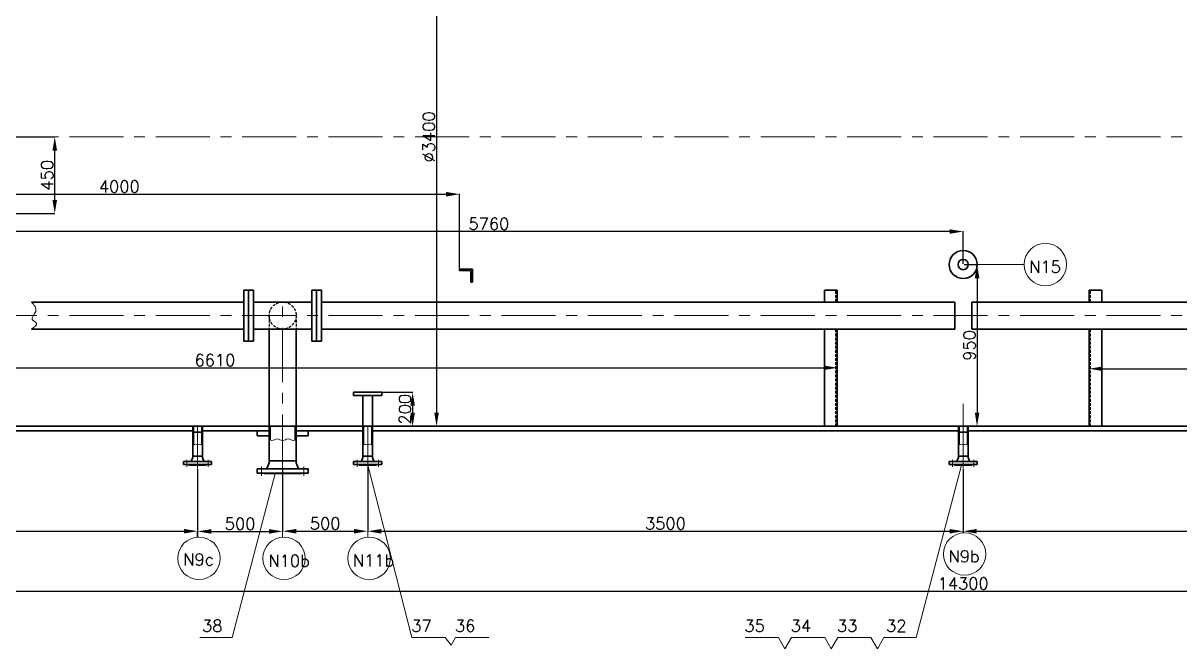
# Model space of a CAD drawing. Header units: millimetres. Extents: x 88585 to 143430, y -18275 to 16697.
# Drawn here: x 94088 to 100887, y 9343 to 13020 of the extents above; entities that cross this region are included whole.
import ezdxf

# ---------------------------------------------------------------- set-up
doc = ezdxf.new("R2010")
doc.units = ezdxf.units.MM
doc.header["$PDMODE"] = 35
for name, pattern in [('CENTER', [50.8, 31.75, -6.35, 6.35, -6.35]), ('CENTERX2', [4, 2.5, -0.5, 0.5, -0.5]), ('DASHED2', [0.375, 0.25, -0.125])]:
    doc.linetypes.add(name, pattern=pattern)
doc.layers.get('Defpoints').update_dxf_attribs({"lineweight": 15})
for name, color, linetype, lineweight in [('Layer4', 7, 'Continuous', 15), ('中心线', 1, 'CENTERX2', 15), ('图层1', 3, 'Continuous', 15), ('图层2', 1, 'CENTER', 15), ('粗实线', 250, 'Continuous', 30), ('虚线', 6, 'DASHED2', 15)]:
    doc.layers.add(name, color=color, linetype=linetype, lineweight=lineweight)
doc.styles.get("Standard").update_dxf_attribs({"font": 'txt.shx', "height": 70, "bigfont": 'hzj.shx'})
doc.dimstyles.new('ISO-25$0', dxfattribs={"dimscale": 0.5, "dimtxt": 400, "dimasz": 3, "dimexe": 0.5, "dimexo": 0.625, "dimgap": 3, "dimtad": 1, "dimzin": 9, "dimdsep": 46, "dimtxsty": 'Standard', "dimcen": 2.5, "dimadec": 0, "dimazin": 0, "dimtfac": 1, "dimtmove": 0, "dimatfit": 3, "dimfxl": 0, "dimtolj": 1, "dimtzin": 0, "dimarcsym": 0})

# ---------------------------------------------------------------- blocks, each defined once
blk = doc.blocks.new('*D25')
at = {"layer": 'Defpoints', "color": 0}
for p in [(96372.1, 14051.1), (96372.1, 10651.1), (96517.9, 10651.1)]:
    blk.add_point(p, dxfattribs=at)
at = {"layer": '图层1', "color": 0, "lineweight": -2}
for p, q in [((96377.1, 14051.1), (96519.1, 14051.1)), ((96517.9, 13971.1), (96517.9, 10731.1)), ((96377.1, 10651.1), (96519.1, 10651.1))]:
    blk.add_line(p, q, dxfattribs=at)
at = {"layer": '图层1', "color": 0}
for points in [[(96504.5, 13971.1), (96531.2, 13971.1), (96517.9, 14051.1)], [(96504.5, 10731.1), (96531.2, 10731.1), (96517.9, 10651.1)]]:
    blk.add_solid(points, dxfattribs=at)
at = {"layer": '图层1', "color": 0, "insert": (96472.9, 12351.1), "char_height": 70, "attachment_point": 5, "rotation": 90}
blk.add_mtext('%%c3400', dxfattribs=at)
blk = doc.blocks.new('*D5')
at = {"layer": 'Defpoints', "color": 0}
for p in [(99613.2, 10402.9), (103113.2, 10402.9), (103113.2, 10034)]:
    blk.add_point(p, dxfattribs=at)
at = {"layer": '图层1', "color": 0, "lineweight": -2}
for p, q in [((99613.2, 10397.9), (99613.2, 10032.7)), ((103113.2, 10397.9), (103113.2, 10032.7)), ((99693.2, 10034), (103033.2, 10034))]:
    blk.add_line(p, q, dxfattribs=at)
at = {"layer": '图层1', "color": 0}
for points in [[(99693.2, 10047.3), (99693.2, 10020.6), (99613.2, 10034)], [(103033.2, 10047.3), (103033.2, 10020.6), (103113.2, 10034)]]:
    blk.add_solid(points, dxfattribs=at)
at = {"layer": '图层1', "color": 0, "insert": (101363.2, 10079), "char_height": 70, "attachment_point": 5}
blk.add_mtext('3500', dxfattribs=at)
blk = doc.blocks.new('*D2')
at = {"layer": 'Defpoints', "color": 0}
for p in [(91863.2, 10402.9), (95113.2, 10402.9), (95113.2, 10034.3)]:
    blk.add_point(p, dxfattribs=at)
at = {"layer": '图层1', "color": 0, "lineweight": -2}
for p, q in [((91863.2, 10397.9), (91863.2, 10033.1)), ((95113.2, 10397.9), (95113.2, 10033.1)), ((91943.2, 10034.3), (95033.2, 10034.3))]:
    blk.add_line(p, q, dxfattribs=at)
at = {"layer": '图层1', "color": 0}
for points in [[(91943.2, 10047.6), (91943.2, 10021), (91863.2, 10034.3)], [(95033.2, 10047.6), (95033.2, 10021), (95113.2, 10034.3)]]:
    blk.add_solid(points, dxfattribs=at)
at = {"layer": '图层1', "color": 0, "insert": (93488.2, 10079.3), "char_height": 70, "attachment_point": 5}
blk.add_mtext('3250', dxfattribs=at)
blk = doc.blocks.new('*D15')
at = {"layer": 'Defpoints', "color": 0}
for p in [(92463.2, 10323.1), (106763.2, 10323.1), (106763.2, 9682.3)]:
    blk.add_point(p, dxfattribs=at)
at = {"layer": '图层1', "color": 0, "lineweight": -2}
for p, q in [((92463.2, 10318.1), (92463.2, 9681)), ((106763.2, 10318.1), (106763.2, 9681)), ((92543.2, 9682.3), (106683.2, 9682.3))]:
    blk.add_line(p, q, dxfattribs=at)
at = {"layer": '图层1', "color": 0}
for points in [[(92543.2, 9695.6), (92543.2, 9669), (92463.2, 9682.3)], [(106683.2, 9695.6), (106683.2, 9669), (106763.2, 9682.3)]]:
    blk.add_solid(points, dxfattribs=at)
at = {"layer": '图层1', "color": 0, "insert": (99613.2, 9727.3), "char_height": 70, "attachment_point": 5}
blk.add_mtext('14300', dxfattribs=at)
blk = doc.blocks.new('*D49')
at = {"layer": 'Defpoints', "color": 0}
for p in [(96113.2, 10851.1), (96141.7, 10651.1), (96377.2, 10651.1)]:
    blk.add_point(p, dxfattribs=at)
at = {"layer": '图层1', "color": 0, "lineweight": -2}
for p, q in [((96118.2, 10851.1), (96378.5, 10851.1)), ((96377.2, 10771.1), (96377.2, 10731.1)), ((96146.7, 10651.1), (96378.5, 10651.1))]:
    blk.add_line(p, q, dxfattribs=at)
at = {"layer": '图层1', "color": 0}
for points in [[(96363.9, 10771.1), (96390.6, 10771.1), (96377.2, 10851.1)], [(96363.9, 10731.1), (96390.6, 10731.1), (96377.2, 10651.1)]]:
    blk.add_solid(points, dxfattribs=at)
at = {"layer": '图层1', "color": 0, "insert": (96332.2, 10751.1), "char_height": 70, "attachment_point": 5, "rotation": 90}
blk.add_mtext('200', dxfattribs=at)
blk = doc.blocks.new('*D117')
at = {"layer": 'Defpoints', "color": 0}
for p in [(95113.2, 10402.9), (95613.2, 10402.9), (95613.2, 10033.1)]:
    blk.add_point(p, dxfattribs=at)
at = {"layer": '图层1', "color": 0, "lineweight": -2}
for p, q in [((95113.2, 10397.9), (95113.2, 10031.8)), ((95613.2, 10397.9), (95613.2, 10031.8)), ((95193.2, 10033.1), (95533.2, 10033.1))]:
    blk.add_line(p, q, dxfattribs=at)
at = {"layer": '图层1', "color": 0}
for points in [[(95193.2, 10046.4), (95193.2, 10019.7), (95113.2, 10033.1)], [(95533.2, 10046.4), (95533.2, 10019.7), (95613.2, 10033.1)]]:
    blk.add_solid(points, dxfattribs=at)
at = {"layer": '图层1', "color": 0, "insert": (95363.2, 10078.1), "char_height": 70, "attachment_point": 5}
blk.add_mtext('500', dxfattribs=at)
blk = doc.blocks.new('*D118')
at = {"layer": 'Defpoints', "color": 0}
for p in [(95613.2, 10402.9), (96113.2, 10402.9), (96113.2, 10034.3)]:
    blk.add_point(p, dxfattribs=at)
at = {"layer": '图层1', "color": 0, "lineweight": -2}
for p, q in [((95613.2, 10397.9), (95613.2, 10033.1)), ((96113.2, 10397.9), (96113.2, 10033.1)), ((95693.2, 10034.3), (96033.2, 10034.3))]:
    blk.add_line(p, q, dxfattribs=at)
at = {"layer": '图层1', "color": 0}
for points in [[(95693.2, 10047.6), (95693.2, 10021), (95613.2, 10034.3)], [(96033.2, 10047.6), (96033.2, 10021), (96113.2, 10034.3)]]:
    blk.add_solid(points, dxfattribs=at)
at = {"layer": '图层1', "color": 0, "insert": (95863.2, 10079.3), "char_height": 70, "attachment_point": 5}
blk.add_mtext('500', dxfattribs=at)
blk = doc.blocks.new('*D124')
at = {"layer": 'Defpoints', "color": 0}
for p in [(93151.1, 12351.1), (94273.9, 12351.1), (93151.1, 11901.1)]:
    blk.add_point(p, dxfattribs=at)
at = {"layer": '图层1', "color": 0, "lineweight": -2}
for p, q in [((93156.1, 12351.1), (94275.1, 12351.1)), ((94273.9, 11981.1), (94273.9, 12271.1)), ((93156.1, 11901.1), (94275.1, 11901.1))]:
    blk.add_line(p, q, dxfattribs=at)
at = {"layer": '图层1', "color": 0}
for points in [[(94260.5, 12271.1), (94287.2, 12271.1), (94273.9, 12351.1)], [(94260.5, 11981.1), (94287.2, 11981.1), (94273.9, 11901.1)]]:
    blk.add_solid(points, dxfattribs=at)
at = {"layer": '图层1', "color": 0, "insert": (94228.9, 12126.1), "char_height": 70, "attachment_point": 5, "rotation": 90}
blk.add_mtext('450', dxfattribs=at)
blk = doc.blocks.new('*D125')
at = {"layer": 'Defpoints', "color": 0}
for p in [(96113.2, 10201.2), (99613.2, 10215.3), (99613.2, 10034)]:
    blk.add_point(p, dxfattribs=at)
at = {"layer": '图层1', "color": 0, "lineweight": -2}
for p, q in [((99613.2, 10210.3), (99613.2, 10032.7)), ((96113.2, 10196.2), (96113.2, 10032.7)), ((96193.2, 10034), (99533.2, 10034))]:
    blk.add_line(p, q, dxfattribs=at)
at = {"layer": '图层1', "color": 0}
for points in [[(96193.2, 10047.3), (96193.2, 10020.6), (96113.2, 10034)], [(99533.2, 10047.3), (99533.2, 10020.6), (99613.2, 10034)]]:
    blk.add_solid(points, dxfattribs=at)
at = {"layer": '图层1', "color": 0, "insert": (97863.2, 10079), "char_height": 70, "attachment_point": 5}
blk.add_mtext('3500', dxfattribs=at)
blk = doc.blocks.new('*D157')
at = {"layer": 'Defpoints', "color": 0}
for p in [(98873.2, 10994.5), (92263.2, 10936.6), (98873.2, 10936.6)]:
    blk.add_point(p, dxfattribs=at)
at = {"layer": '图层1', "color": 0, "lineweight": -2}
for p, q in [((92263.2, 10941.6), (92263.2, 10995.8)), ((92343.2, 10994.5), (98793.2, 10994.5)), ((98873.2, 10941.6), (98873.2, 10995.8))]:
    blk.add_line(p, q, dxfattribs=at)
at = {"layer": '图层1', "color": 0}
for points in [[(92343.2, 11007.9), (92343.2, 10981.2), (92263.2, 10994.5)], [(98793.2, 11007.9), (98793.2, 10981.2), (98873.2, 10994.5)]]:
    blk.add_solid(points, dxfattribs=at)
at = {"layer": '图层1', "color": 0, "insert": (95215.3, 11039.5), "char_height": 70, "attachment_point": 5}
blk.add_mtext('6610', dxfattribs=at)
blk = doc.blocks.new('*D158')
at = {"layer": 'Defpoints', "color": 0}
for p in [(106963.2, 10988.9), (100353.2, 10936.6), (106963.2, 10936.6)]:
    blk.add_point(p, dxfattribs=at)
at = {"layer": '图层1', "color": 0, "lineweight": -2}
for p, q in [((100353.2, 10941.6), (100353.2, 10990.1)), ((100433.2, 10988.9), (106883.2, 10988.9)), ((106963.2, 10941.6), (106963.2, 10990.1))]:
    blk.add_line(p, q, dxfattribs=at)
at = {"layer": '图层1', "color": 0}
for points in [[(100433.2, 11002.2), (100433.2, 10975.5), (100353.2, 10988.9)], [(106883.2, 11002.2), (106883.2, 10975.5), (106963.2, 10988.9)]]:
    blk.add_solid(points, dxfattribs=at)
at = {"layer": '图层1', "color": 0, "insert": (103348.8, 11033.9), "char_height": 70, "attachment_point": 5}
blk.add_mtext('6610', dxfattribs=at)
blk = doc.blocks.new('*D299')
at = {"layer": 'Defpoints', "color": 0}
for p in [(99613.2, 11601.1), (99613.2, 10651.1), (99694.8, 10651.1)]:
    blk.add_point(p, dxfattribs=at)
at = {"layer": '图层1', "color": 0, "lineweight": -2}
for p, q in [((99618.2, 11601.1), (99696.1, 11601.1)), ((99694.8, 11521.1), (99694.8, 10731.1)), ((99618.2, 10651.1), (99696.1, 10651.1))]:
    blk.add_line(p, q, dxfattribs=at)
at = {"layer": '图层1', "color": 0}
for points in [[(99681.5, 11521.1), (99708.2, 11521.1), (99694.8, 11601.1)], [(99681.5, 10731.1), (99708.2, 10731.1), (99694.8, 10651.1)]]:
    blk.add_solid(points, dxfattribs=at)
at = {"layer": '图层1', "color": 0, "insert": (99649.8, 11126.1), "char_height": 70, "attachment_point": 5, "rotation": 90}
blk.add_mtext('950', dxfattribs=at)
blk = doc.blocks.new('*D300')
at = {"layer": 'Defpoints', "color": 0}
for p in [(93853.2, 11795.4), (99613.2, 11601.1), (93853.2, 11301.1)]:
    blk.add_point(p, dxfattribs=at)
at = {"layer": '图层1', "color": 0, "lineweight": -2}
for p, q in [((93853.2, 11306.1), (93853.2, 11796.7)), ((99533.2, 11795.4), (93933.2, 11795.4)), ((99613.2, 11606.1), (99613.2, 11796.7))]:
    blk.add_line(p, q, dxfattribs=at)
at = {"layer": '图层1', "color": 0}
for points in [[(93933.2, 11808.7), (93933.2, 11782.1), (93853.2, 11795.4)], [(99533.2, 11808.7), (99533.2, 11782.1), (99613.2, 11795.4)]]:
    blk.add_solid(points, dxfattribs=at)
at = {"layer": '图层1', "color": 0, "insert": (96825.6, 11840.4), "char_height": 70, "attachment_point": 5}
blk.add_mtext('5760', dxfattribs=at)
blk = doc.blocks.new('*D304')
at = {"layer": 'Defpoints', "color": 0}
for p in [(108912.8, 15740.9), (90313.7, 11451.1), (108912.8, 11451.1)]:
    blk.add_point(p, dxfattribs=at)
at = {"layer": '图层1', "color": 0, "lineweight": -2}
for p, q in [((90313.7, 11456.1), (90313.7, 15742.1)), ((90393.7, 15740.9), (108832.8, 15740.9)), ((108912.8, 11456.1), (108912.8, 15742.1))]:
    blk.add_line(p, q, dxfattribs=at)
at = {"layer": '图层1', "color": 0}
for points in [[(90393.7, 15754.2), (90393.7, 15727.6), (90313.7, 15740.9)], [(108832.8, 15754.2), (108832.8, 15727.6), (108912.8, 15740.9)]]:
    blk.add_solid(points, dxfattribs=at)
at = {"layer": '图层1', "color": 0, "insert": (99613.2, 15785.9), "char_height": 70, "attachment_point": 5}
blk.add_mtext('～18600', dxfattribs=at)
blk = doc.blocks.new('*D321')
at = {"layer": 'Defpoints', "color": 0}
for p in [(96653.2, 12014.5), (92653.2, 11574.1), (96653.2, 11573.6)]:
    blk.add_point(p, dxfattribs=at)
at = {"layer": '图层1', "color": 0, "lineweight": -2}
for p, q in [((92653.2, 11579.1), (92653.2, 12015.8)), ((92733.2, 12014.5), (96573.2, 12014.5)), ((96653.2, 11578.6), (96653.2, 12015.8))]:
    blk.add_line(p, q, dxfattribs=at)
at = {"layer": '图层1', "color": 0}
for points in [[(92733.2, 12027.8), (92733.2, 12001.2), (92653.2, 12014.5)], [(96573.2, 12027.8), (96573.2, 12001.2), (96653.2, 12014.5)]]:
    blk.add_solid(points, dxfattribs=at)
at = {"layer": '图层1', "color": 0, "insert": (94653.2, 12059.5), "char_height": 70, "attachment_point": 5}
blk.add_mtext('4000', dxfattribs=at)

msp = doc.modelspace()

# ---------------------------------------------------------------- linework, layer by layer
at = {"layer": 'Layer4'}
for p, q in [((96373.346, 9408.762), (96113.235, 10423.119)), ((99337.569, 9408.762), (99603.671, 10423.119)), ((95316.889, 9408.762), (95569.874, 10373.119)), ((95316.889, 9408.762), (95126.756, 9408.762)), ((96569.24, 9408.762), (96373.346, 9408.762)), ((96825.919, 9408.762), (96630.025, 9408.762)), ((98527.495, 9408.762), (98331.6, 9408.762)), ((98799.44, 9408.762), (98603.545, 9408.762)), ((99071.385, 9408.762), (98875.491, 9408.762)), ((99337.569, 9408.762), (99147.436, 9408.762))]:
    msp.add_line(p, q, dxfattribs=at)
at = {"layer": '图层1', "color": 0}
msp.add_line((99696.094, 11601.119), (99971.56, 11601.119), dxfattribs=at)
at = {"layer": '图层1', "color": 7}
for p, q in [((95613.235, 10402.882), (95613.235, 9999.454)), ((96113.235, 10402.882), (96113.235, 9999.454))]:
    msp.add_line(p, q, dxfattribs=at)
at = {"layer": '图层1'}
for p, q in [((96569.24, 9408.762), (96603.057, 9364.771)), ((96603.057, 9364.771), (96630.025, 9408.762)), ((98527.495, 9408.762), (98565.52, 9342.9)), ((98565.52, 9342.9), (98603.545, 9408.762)), ((98799.44, 9408.762), (98837.465, 9342.9)), ((98837.465, 9342.9), (98875.491, 9408.762)), ((99071.385, 9408.762), (99109.411, 9342.9)), ((99109.411, 9342.9), (99147.436, 9408.762))]:
    msp.add_line(p, q, dxfattribs=at)
at = {"layer": '图层1', "color": 7}
for centre in [(100096.371, 11601.119), (95121.585, 9874.923), (95621.585, 9874.923), (96121.585, 9874.923), (99621.585, 9900.095)]:
    msp.add_circle(centre, 124.811, dxfattribs=at)
for centre, radius, start, end in [((95090.435, 10551.697), 10.355, 236.6015115, 303.3984885), ((95101.835, 10534.407), 10.355, 56.6015115, 123.3984885), ((95113.235, 10551.697), 10.355, 236.6015115, 303.3984885), ((95124.635, 10534.407), 10.355, 56.6015115, 123.3984885), ((95136.035, 10551.697), 10.355, 236.6015115, 303.3984885), ((95549.635, 10596.118), 28.885, 236.6015115, 303.3984885), ((95581.435, 10547.888), 28.885, 56.6015115, 123.3984885), ((95613.235, 10596.118), 28.885, 236.6015115, 303.3984885), ((95645.035, 10547.888), 28.885, 56.6015115, 123.3984885), ((95676.835, 10596.118), 28.885, 236.6015115, 303.3984885), ((96090.435, 10551.697), 10.355, 236.6015115, 303.3984885), ((96101.835, 10534.407), 10.355, 56.6015115, 123.3984885), ((96113.235, 10551.697), 10.355, 236.6015115, 303.3984885), ((96124.635, 10534.407), 10.355, 56.6015115, 123.3984885), ((96136.035, 10551.697), 10.355, 236.6015115, 303.3984885), ((99590.435, 10551.697), 10.355, 236.6015115, 303.3984885), ((99601.835, 10534.407), 10.355, 56.6015115, 123.3984885), ((99613.235, 10551.697), 10.355, 236.6015115, 303.3984885), ((99624.635, 10534.407), 10.355, 56.6015115, 123.3984885), ((99636.035, 10551.697), 10.355, 236.6015115, 303.3984885)]:
    msp.add_arc(centre, radius, start, end, dxfattribs=at)
msp.add_spline([(94137.191, 11381.119), (94162.086, 11325.587), (94141.322, 11278.148), (94166.041, 11256.404), (94137.191, 11222.119)], degree=3, dxfattribs=at)
at = {"layer": '图层2', "ltscale": 10}
for p, q in [((90295.616, 12351.119), (108930.855, 12351.119)), ((95613.235, 10402.882), (95613.235, 11381.119)), ((90295.616, 11301.619), (108930.855, 11301.619)), ((95113.235, 10402.882), (95113.235, 10651.119)), ((96113.235, 10402.882), (96113.235, 10651.119))]:
    msp.add_line(p, q, dxfattribs=at)
at = {"layer": '图层2', "ltscale": 16}
msp.add_line((99613.235, 10402.882), (99613.235, 10782.821), dxfattribs=at)
at = {"layer": '图层2', "color": 7, "ltscale": 6}
for p, q in [((95050.735, 10453.119), (95050.735, 10413.119)), ((95175.735, 10453.119), (95175.735, 10413.119)), ((96050.735, 10453.119), (96050.735, 10413.119)), ((96175.735, 10453.119), (96175.735, 10413.119)), ((99550.735, 10453.119), (99550.735, 10413.119)), ((99675.735, 10453.119), (99675.735, 10413.119))]:
    msp.add_line(p, q, dxfattribs=at)
at = {"layer": '图层2', "color": 7, "ltscale": 2}
for p, q in [((95488.235, 10415.119), (95488.235, 10359.119)), ((95738.235, 10415.119), (95738.235, 10359.119))]:
    msp.add_line(p, q, dxfattribs=at)
at = {"layer": '粗实线', "color": 7}
for p, q in [((96653.235, 11573.619), (96728.235, 11573.619)), ((96653.235, 11573.619), (96653.235, 11565.619)), ((96653.235, 11565.619), (96720.235, 11565.619)), ((96720.235, 11565.619), (96720.235, 11498.619)), ((96728.235, 11498.619), (96728.235, 11573.619)), ((96720.235, 11498.619), (96728.235, 11498.619)), ((95385.235, 11151.619), (95385.235, 11451.619)), ((95385.235, 11451.619), (95441.235, 11451.619)), ((95413.235, 11151.619), (95413.235, 11451.619)), ((95441.235, 11151.619), (95441.235, 11451.619)), ((95785.235, 11151.619), (95785.235, 11451.619)), ((95841.235, 11451.619), (95785.235, 11451.619)), ((95813.235, 11151.619), (95813.235, 11451.619)), ((95841.235, 11151.619), (95841.235, 11451.619)), ((98798.235, 11451.119), (98873.235, 11451.119)), ((98798.235, 11381.119), (98798.235, 11451.119)), ((98873.235, 11381.119), (98873.235, 11451.119)), ((100428.235, 11451.119), (100353.235, 11451.119)), ((100353.235, 11381.119), (100353.235, 11451.119)), ((100428.235, 11381.119), (100428.235, 11451.119)), ((95385.235, 11381.119), (94137.191, 11381.119)), ((95785.235, 11381.119), (95441.235, 11381.119)), ((99563.235, 11381.119), (95841.235, 11381.119)), ((99563.235, 11381.119), (99563.235, 11222.119)), ((99663.235, 11381.119), (99663.235, 11222.119)), ((103385.235, 11381.119), (99663.235, 11381.119)), ((95385.235, 11222.119), (94137.191, 11222.119)), ((95613.235, 11222.119), (95441.235, 11222.119)), ((95533.735, 10651.119), (95533.735, 11222.119)), ((95785.235, 11222.119), (95613.235, 11222.119)), ((95692.735, 10651.119), (95692.735, 11222.119)), ((99563.235, 11222.119), (95841.235, 11222.119)), ((98798.235, 10651.119), (98798.235, 11222.119)), ((98873.235, 10651.119), (98873.235, 11222.119)), ((103385.235, 11222.119), (99663.235, 11222.119)), ((100353.235, 10651.119), (100353.235, 11222.119)), ((100428.235, 10651.119), (100428.235, 11222.119)), ((95385.235, 11151.619), (95441.235, 11151.619)), ((95841.235, 11151.619), (95785.235, 11151.619)), ((96030.735, 10851.119), (96195.735, 10851.119)), ((96030.735, 10851.119), (96030.735, 10832.119)), ((96030.735, 10832.119), (96195.735, 10832.119)), ((96084.735, 10651.119), (96084.735, 10832.119)), ((96141.735, 10651.119), (96141.735, 10832.119)), ((96195.735, 10851.119), (96195.735, 10832.119)), ((91859.235, 10651.119), (95084.735, 10651.119)), ((91917.235, 10623.119), (95084.735, 10623.119)), ((95084.735, 10651.119), (95781.235, 10651.119)), ((95084.735, 10651.119), (95084.735, 10467.119)), ((95088.735, 10651.119), (95088.735, 10541.482)), ((95088.735, 10616.313), (95137.735, 10616.313)), ((95137.735, 10651.119), (95137.735, 10541.482)), ((95141.735, 10651.119), (95141.735, 10467.119)), ((95141.735, 10623.119), (95533.735, 10623.119)), ((95141.735, 10623.119), (95533.735, 10623.119)), ((95463.235, 10595.119), (95463.235, 10623.119)), ((95533.735, 10651.119), (95533.735, 10435.119)), ((95540.235, 10651.119), (95540.235, 10568.805)), ((95686.235, 10651.119), (95686.235, 10568.805)), ((95692.735, 10651.119), (95991.735, 10651.119)), ((95692.735, 10651.119), (95692.735, 10435.119)), ((95692.735, 10623.119), (96084.735, 10623.119)), ((95692.735, 10623.119), (96084.735, 10623.119)), ((95763.235, 10595.119), (95763.235, 10623.119)), ((95991.735, 10651.119), (99641.735, 10651.119)), ((96084.735, 10651.119), (96084.735, 10467.119)), ((96088.735, 10651.119), (96088.735, 10541.482)), ((96137.735, 10651.119), (96137.735, 10541.482)), ((96141.735, 10651.119), (96141.735, 10467.119)), ((96141.735, 10623.119), (99584.735, 10623.119)), ((96141.735, 10623.119), (97160.365, 10623.119)), ((99584.735, 10651.119), (99584.735, 10467.119)), ((99588.735, 10651.119), (99588.735, 10541.482)), ((99588.735, 10616.313), (99637.735, 10616.313)), ((99637.735, 10651.119), (99637.735, 10541.482)), ((99641.735, 10651.119), (107613.235, 10651.119)), ((99641.735, 10651.119), (99641.735, 10467.119)), ((99641.735, 10623.119), (103084.735, 10623.119)), ((95463.235, 10595.119), (95533.735, 10595.119)), ((95692.735, 10595.119), (95763.235, 10595.119)), ((95141.735, 10475.119), (95084.735, 10475.119)), ((96141.735, 10475.119), (96084.735, 10475.119)), ((99641.735, 10475.119), (99584.735, 10475.119)), ((95030.735, 10443.119), (95195.735, 10443.119)), ((95030.735, 10426.119), (95030.735, 10443.119)), ((95195.735, 10426.119), (95030.735, 10426.119)), ((95062.235, 10423.119), (95062.235, 10426.119)), ((95164.235, 10423.119), (95062.235, 10423.119)), ((95084.735, 10467.119), (95076.486, 10446.279)), ((95141.735, 10467.119), (95149.985, 10446.279)), ((95164.235, 10426.119), (95164.235, 10423.119)), ((95195.735, 10443.119), (95195.735, 10426.119)), ((95533.735, 10435.119), (95522.24, 10406.167)), ((95692.735, 10447.119), (95533.735, 10447.119)), ((95692.735, 10435.119), (95704.231, 10406.167)), ((96030.735, 10443.119), (96195.735, 10443.119)), ((96030.735, 10426.119), (96030.735, 10443.119)), ((96195.735, 10426.119), (96030.735, 10426.119)), ((96062.235, 10423.119), (96062.235, 10426.119)), ((96164.235, 10423.119), (96062.235, 10423.119)), ((96084.735, 10467.119), (96076.486, 10446.279)), ((96141.735, 10467.119), (96149.985, 10446.279)), ((96164.235, 10426.119), (96164.235, 10423.119)), ((96195.735, 10443.119), (96195.735, 10426.119)), ((99530.735, 10443.119), (99695.735, 10443.119)), ((99530.735, 10426.119), (99530.735, 10443.119)), ((99695.735, 10426.119), (99530.735, 10426.119)), ((99562.235, 10423.119), (99562.235, 10426.119)), ((99664.235, 10423.119), (99562.235, 10423.119)), ((99584.735, 10467.119), (99576.486, 10446.279)), ((99641.735, 10467.119), (99649.985, 10446.279)), ((99664.235, 10426.119), (99664.235, 10423.119)), ((99695.735, 10443.119), (99695.735, 10426.119)), ((95463.235, 10401.119), (95763.235, 10401.119)), ((95463.235, 10376.119), (95463.235, 10401.119)), ((95763.235, 10376.119), (95463.235, 10376.119)), ((95504.235, 10373.119), (95504.235, 10376.119)), ((95722.235, 10373.119), (95504.235, 10373.119)), ((95722.235, 10376.119), (95722.235, 10373.119)), ((95763.235, 10401.119), (95763.235, 10376.119)), ((95113.235, 10033.059), (95113.235, 9999.454)), ((99613.235, 10033.976), (99613.235, 10024.626))]:
    msp.add_line(p, q, dxfattribs=at)
for radius in [82.5, 30]:
    msp.add_circle((99613.235, 11601.119), radius, dxfattribs=at)
for centre, radius, start, end in [((95071.837, 10448.119), 5, 270, 338.4046896), ((95154.634, 10448.119), 5, 201.5953104, 270), ((95514.804, 10409.119), 8, 270, 338.344011), ((95711.666, 10409.119), 8, 201.655989, 270), ((96071.837, 10448.119), 5, 270, 338.4046896), ((96154.634, 10448.119), 5, 201.5953104, 270), ((99571.837, 10448.119), 5, 270, 338.4046896), ((99654.634, 10448.119), 5, 201.5953104, 270)]:
    msp.add_arc(centre, radius, start, end, dxfattribs=at)
at = {"layer": '虚线', "color": 7, "lineweight": -2, "ltscale": 64}
for p, q in [((98865.235, 11381.119), (98865.235, 11451.119)), ((100361.235, 11381.119), (100361.235, 11451.119)), ((95533.735, 11301.619), (95533.735, 11222.119)), ((95692.735, 11301.619), (95692.735, 11222.119)), ((98865.235, 10651.119), (98865.235, 11222.119)), ((100361.235, 10651.119), (100361.235, 11222.119))]:
    msp.add_line(p, q, dxfattribs=at)
msp.add_circle((95613.235, 11301.619), 79.5, dxfattribs=at)

# ---------------------------------------------------------------- texts
at = {"layer": '中心线', "color": 7}
for s, p in [('N15', (100001.674, 11552.875)), ('N9c', (95029.197, 9833.354)), ('N10b', (95529.667, 9825.258)), ('N11b', (96025.874, 9827.55)), ('N9b', (99526.889, 9851.851)), ('38', (95139.683, 9443.6)), ('37', (96369.208, 9443.6)), ('36', (96625.887, 9443.6)), ('35', (98327.462, 9443.6)), ('34', (98599.407, 9443.6)), ('33', (98871.353, 9443.6)), ('32', (99160.363, 9443.6))]:
    msp.add_text(s, height=70, dxfattribs=at).set_placement(p)

# ---------------------------------------------------------------- dimensions: what is measured, and where the dimension line sits
at = {"layer": '图层1', "color": 7}
dim = msp.add_linear_dim(base=(108912.773, 15740.899), p1=(90313.697, 11451.119), p2=(108912.773, 11451.119), text='～18600', dimstyle='ISO-25$0', override={"dimscale": 1, "dimtxt": 80, "dimasz": 80, "dimexe": 1.25, "dimexo": 5, "dimgap": 10, "dimzin": 8, "dimdsep": 44, "dimtxsty": 'Standard', "dimtolj": 0, "dimtzin": 8}, dxfattribs=at)
dim.commit()
dim.dimension.update_dxf_attribs({"geometry": '*D304', "text_midpoint": (99613.235, 15785.899)})
dim = msp.add_linear_dim(base=(96517.858, 10651.119), p1=(96372.111, 14051.119), p2=(96372.111, 10651.119), angle=90, text='%%c3400', dimstyle='ISO-25$0', override={"dimscale": 1, "dimtxt": 80, "dimasz": 80, "dimexe": 1.25, "dimexo": 5, "dimgap": 10, "dimzin": 8, "dimdsep": 44, "dimtxsty": 'Standard', "dimtolj": 0, "dimtzin": 8}, dxfattribs=at)
dim.commit()
dim.dimension.update_dxf_attribs({"geometry": '*D25', "text_midpoint": (96472.858, 12351.119)})
for base, p1, p2, picture, middle in [((94273.879, 12351.119), (93151.136, 11901.119), (93151.136, 12351.119), '*D124', (94228.879, 12126.119)), ((99694.844, 10651.119), (99613.235, 11601.119), (99613.235, 10651.119), '*D299', (99649.844, 11126.119)), ((96377.233, 10651.119), (96113.235, 10851.119), (96141.735, 10651.119), '*D49', (96332.233, 10751.119))]:
    dim = msp.add_linear_dim(base=base, p1=p1, p2=p2, angle=90, dimstyle='ISO-25$0', override={"dimscale": 1, "dimtxt": 80, "dimasz": 80, "dimexe": 1.25, "dimexo": 5, "dimgap": 10, "dimzin": 8, "dimdsep": 44, "dimtxsty": 'Standard', "dimtolj": 0, "dimtzin": 8}, dxfattribs=at)
    dim.commit()
    dim.dimension.update_dxf_attribs({"geometry": picture, "text_midpoint": middle})
for base, p1, p2, picture, middle in [((96653.235, 12014.501), (92653.235, 11574.065), (96653.235, 11573.619), '*D321', (94653.235, 12059.501)), ((95113.235, 10034.309), (91863.235, 10402.882), (95113.235, 10402.882), '*D2', (93488.235, 10079.309)), ((95613.235, 10033.059), (95113.235, 10402.882), (95613.235, 10402.882), '*D117', (95363.235, 10078.059)), ((96113.235, 10034.309), (95613.235, 10402.882), (96113.235, 10402.882), '*D118', (95863.235, 10079.309)), ((103113.235, 10033.976), (99613.235, 10402.882), (103113.235, 10402.882), '*D5', (101363.235, 10078.976)), ((106763.235, 9682.292), (92463.235, 10323.119), (106763.235, 10323.119), '*D15', (99613.235, 9727.292)), ((99613.235, 10033.976), (96113.235, 10201.168), (99613.235, 10215.304), '*D125', (97863.235, 10078.976))]:
    dim = msp.add_linear_dim(base=base, p1=p1, p2=p2, dimstyle='ISO-25$0', override={"dimscale": 1, "dimtxt": 80, "dimasz": 80, "dimexe": 1.25, "dimexo": 5, "dimgap": 10, "dimzin": 8, "dimdsep": 44, "dimtxsty": 'Standard', "dimtolj": 0, "dimtzin": 8}, dxfattribs=at)
    dim.commit()
    dim.dimension.update_dxf_attribs({"geometry": picture, "text_midpoint": middle})
for base, p1, p2, picture, middle in [((93853.235, 11795.404), (99613.235, 11601.119), (93853.235, 11301.119), '*D300', (96825.591, 11795.404)), ((98873.235, 10994.549), (92263.235, 10936.619), (98873.235, 10936.619), '*D157', (95215.345, 10994.549)), ((106963.235, 10988.852), (100353.235, 10936.619), (106963.235, 10936.619), '*D158', (103348.846, 10988.852))]:
    dim = msp.add_linear_dim(base=base, p1=p1, p2=p2, dimstyle='ISO-25$0', override={"dimscale": 1, "dimtxt": 80, "dimasz": 80, "dimexe": 1.25, "dimexo": 5, "dimgap": 10, "dimzin": 8, "dimdsep": 44, "dimtxsty": 'Standard', "dimtolj": 0, "dimtzin": 8}, dxfattribs=at)
    dim.commit()
    dim.dimension.update_dxf_attribs({"geometry": picture, "text_midpoint": middle, "dimtype": 160})

doc.saveas('drawing.dxf')
